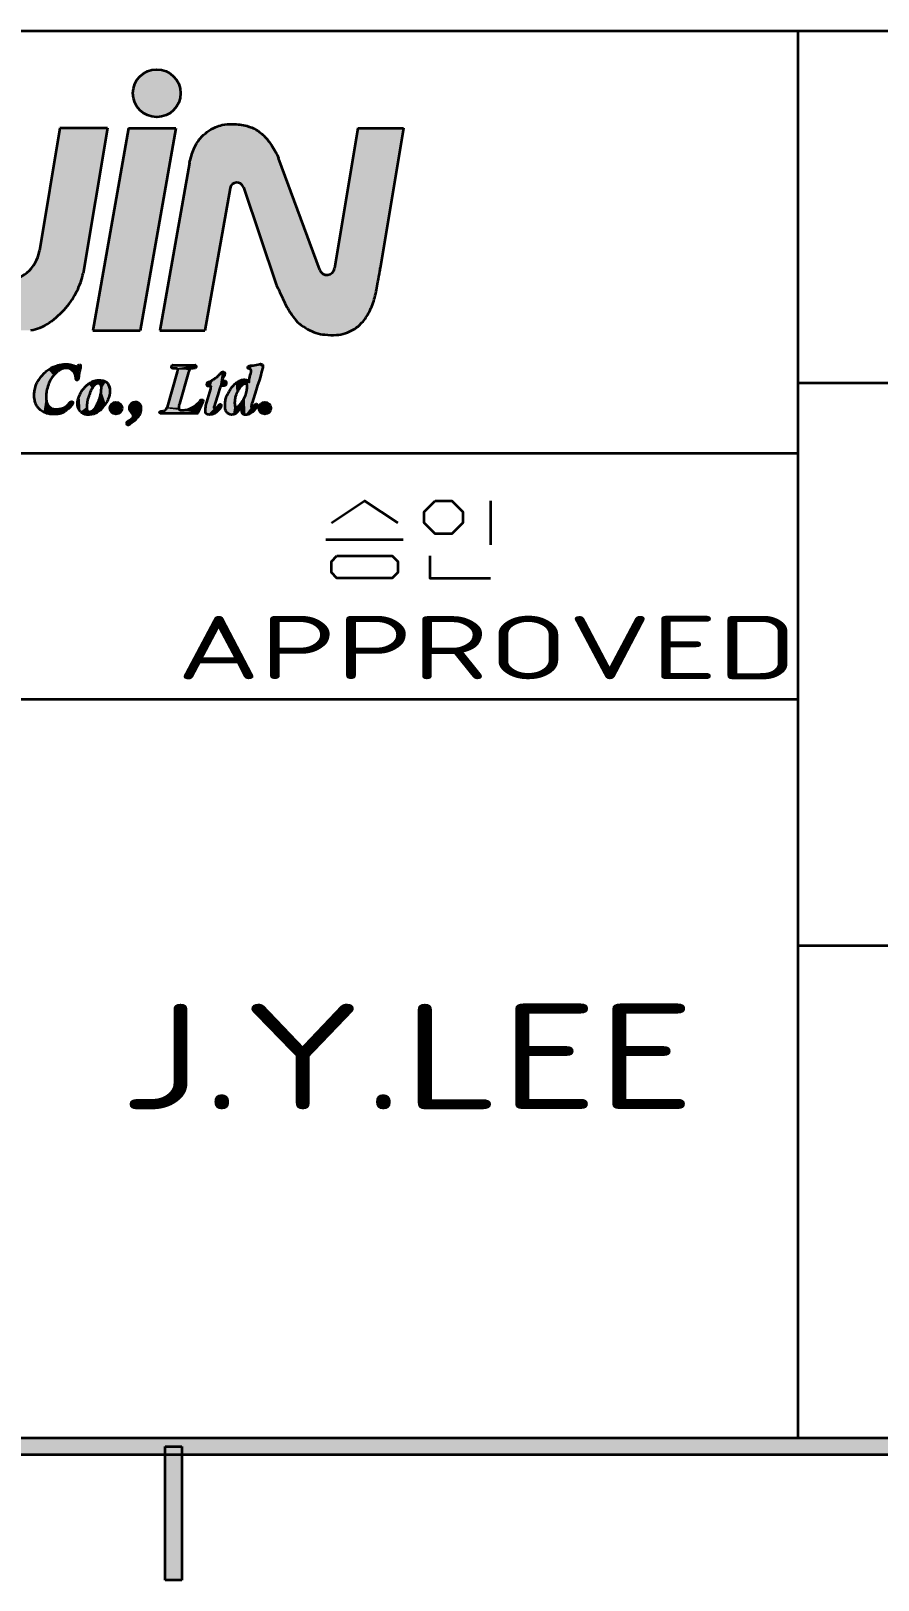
# Model space of a CAD drawing. Extents: x 23 to 417, y 3 to 294.
# Drawn here: x 315.95 to 340.03, y 6.2 to 50.24 of the extents above; entities that cross this region are included whole.
import ezdxf
from ezdxf.enums import TextEntityAlignment as Align

# ---------------------------------------------------------------- set-up
doc = ezdxf.new("R2010")
doc.units = 0
doc.layers.get('0').update_dxf_attribs({"lineweight": 13})
for name, color, linetype, lineweight in [('3', 7, 'Continuous', 13), ('5', 7, 'Continuous', 13), ('6', 7, 'Continuous', 13)]:
    doc.layers.add(name, color=color, linetype=linetype, lineweight=lineweight)
doc.styles.get("Standard").update_dxf_attribs({"font": 'isocp.shx'})

# ---------------------------------------------------------------- blocks, each defined once
blk = doc.blocks.new('BLOCK7')
at = {"layer": '5', "color": 7, "lineweight": 13}
blk.add_text('APPROVED', height=1.8, dxfattribs=at).set_placement((320.097, 31.809), (337.732, 31.809), align=Align.FIT)
blk = doc.blocks.new('BLOCK14')
at = {"layer": '5', "color": 7, "lineweight": 13}
blk.add_text('J.Y.LEE', height=3, dxfattribs=at).set_placement((318.475, 19.582), (334.821, 19.582), align=Align.FIT)
blk = doc.blocks.new('BLOCK48')
at = {"color": 7, "lineweight": 5}
blk.add_solid([(318.721, 47.472), (317.704, 41.723), (320.066, 47.472), (319.049, 41.723)], dxfattribs=at)
blk = doc.blocks.new('BLOCK49')
at = {"color": 7, "lineweight": 5}
for points in [[(316.474, 41.947), (316.77, 47.472), (316.169, 43.902), (316.188, 43.992)], [(316.474, 41.947), (316.724, 42.145), (316.77, 47.472), (317.119, 42.608)], [(316.77, 47.472), (317.119, 42.608), (318.121, 47.472), (317.359, 43.097)], [(318.121, 47.472), (317.359, 43.097), (317.431, 43.343)], [(316.474, 41.947), (316.108, 43.73), (316.018, 43.571), (316.066, 43.648)], [(316.474, 41.947), (316.169, 43.902), (316.108, 43.73), (316.142, 43.815)], [(315.889, 41.723), (315.519, 43.184), (315.342, 43.137), (315.431, 43.157)], [(315.889, 41.723), (315.684, 43.262), (315.519, 43.184), (315.603, 43.22)], [(315.889, 41.723), (315.834, 43.368), (315.684, 43.262), (315.761, 43.312)], [(315.901, 43.43), (315.834, 43.368), (315.893, 41.723), (315.889, 41.723)], [(315.901, 43.43), (315.893, 41.723), (315.9, 41.723), (315.897, 41.723)], [(315.901, 43.43), (315.9, 41.723), (315.904, 41.724)], [(315.962, 43.498), (315.901, 43.43), (315.907, 41.724), (315.904, 41.724)], [(315.962, 43.498), (315.907, 41.724), (315.914, 41.724), (315.911, 41.724)], [(315.962, 43.498), (315.914, 41.724), (315.922, 41.725), (315.918, 41.725)], [(315.962, 43.498), (315.922, 41.725), (315.929, 41.726), (315.925, 41.726)], [(315.962, 43.498), (315.929, 41.726), (315.936, 41.728), (315.932, 41.727)], [(315.962, 43.498), (315.936, 41.728), (315.943, 41.729), (315.939, 41.728)], [(315.962, 43.498), (315.943, 41.729), (315.946, 41.73)], [(316.474, 41.947), (316.018, 43.571), (315.946, 41.73), (315.962, 43.498)], [(315.889, 41.723), (315.16, 43.121), (314.245, 41.723), (314.481, 43.121)], [(315.889, 41.723), (315.342, 43.137), (315.16, 43.121), (315.251, 43.125)]]:
    blk.add_solid(points, dxfattribs=at)
blk = doc.blocks.new('BLOCK50')
at = {"color": 7, "lineweight": 5}
for points in [[(320.15, 48.208), (318.844, 48.468), (319.043, 48.948), (318.896, 48.728)], [(320.15, 48.208), (319.043, 48.948), (319.523, 49.147), (319.263, 49.095)], [(320.15, 48.208), (319.523, 49.147), (320.003, 48.948), (319.783, 49.095)], [(320.15, 48.208), (320.003, 48.948), (320.202, 48.468), (320.15, 48.728)], [(320.15, 48.208), (319.043, 47.988), (318.844, 48.468), (318.896, 48.208)], [(320.15, 48.208), (319.523, 47.789), (319.043, 47.988), (319.263, 47.841)], [(320.15, 48.208), (320.003, 47.988), (319.523, 47.789), (319.783, 47.841)]]:
    blk.add_solid(points, dxfattribs=at)
blk = doc.blocks.new('BLOCK51')
at = {"color": 7, "lineweight": 5}
for points in [[(321.682, 47.588), (321.194, 47.502), (321.618, 45.802), (321.61, 45.771)], [(321.682, 47.588), (321.618, 45.802), (321.649, 45.858), (321.631, 45.831)], [(321.682, 47.588), (321.649, 45.858), (321.696, 45.9), (321.671, 45.881)], [(322.086, 47.536), (321.682, 47.588), (321.724, 45.915), (321.696, 45.9)], [(320.894, 41.723), (320.76, 47.185), (320.45, 46.485), (320.576, 46.88)], [(320.958, 47.369), (320.76, 47.185), (321.61, 45.771), (320.894, 41.723)], [(320.958, 47.369), (321.61, 45.771), (321.194, 47.502)], [(322.086, 47.536), (321.724, 45.915), (321.786, 45.93), (321.755, 45.925)], [(322.086, 47.536), (321.786, 45.93), (321.85, 45.925), (321.818, 45.93)], [(322.086, 47.536), (321.85, 45.925), (321.908, 45.899), (321.88, 45.914)], [(322.086, 47.536), (321.908, 45.899), (321.955, 45.855), (321.933, 45.879)], [(322.086, 47.536), (321.955, 45.855), (321.985, 45.799), (321.972, 45.829)], [(322.93, 43.005), (322.349, 47.426), (321.985, 45.799), (322.086, 47.536)], [(322.93, 43.005), (322.897, 46.804), (322.349, 47.426), (322.59, 47.234)], [(325.236, 47.472), (324.58, 43.485), (324.886, 41.645), (324.634, 41.596)], [(325.236, 47.472), (324.886, 41.645), (325.356, 41.945), (325.12, 41.751)], [(325.236, 47.472), (325.356, 41.945), (326.535, 47.472)], [(325.356, 41.945), (325.567, 42.254), (326.535, 47.472), (325.721, 42.664)], [(326.535, 47.472), (325.721, 42.664), (325.883, 43.509), (325.867, 43.409)], [(322.93, 43.005), (323.227, 42.381), (322.897, 46.804), (322.984, 46.619)], [(320.894, 41.723), (320.45, 46.485), (319.608, 41.723)], [(324.16, 43.444), (322.984, 46.619), (323.399, 42.115), (323.227, 42.381)], [(324.16, 43.444), (323.399, 42.115), (323.813, 41.763), (323.582, 41.911)], [(324.16, 43.444), (323.813, 41.763), (324.049, 41.652)], [(324.306, 41.606), (324.16, 43.444), (324.049, 41.652)], [(324.306, 41.606), (324.196, 43.383), (324.16, 43.444), (324.175, 43.412)], [(324.306, 41.606), (324.249, 43.335), (324.196, 43.383), (324.22, 43.357)], [(324.306, 41.606), (324.315, 43.308), (324.249, 43.335), (324.281, 43.319)], [(324.634, 41.596), (324.315, 43.308), (324.306, 41.606)], [(324.634, 41.596), (324.386, 43.303), (324.315, 43.308), (324.35, 43.303)], [(324.634, 41.596), (324.455, 43.321), (324.386, 43.303), (324.421, 43.309)], [(324.634, 41.596), (324.514, 43.361), (324.455, 43.321), (324.486, 43.339)], [(324.634, 41.596), (324.557, 43.417), (324.514, 43.361), (324.538, 43.387)], [(324.634, 41.596), (324.58, 43.485), (324.557, 43.417), (324.572, 43.45)]]:
    blk.add_solid(points, dxfattribs=at)
blk = doc.blocks.new('BLOCK70')
at = {"color": 7, "lineweight": 5}
for points in [[(321.111, 40.313), (321.372, 40.534), (321.155, 39.545), (321.156, 39.565)], [(321.372, 40.534), (321.291, 39.993), (321.156, 39.565)], [(321.372, 40.534), (321.337, 40.138), (321.291, 39.993), (321.326, 40.112)], [(321.372, 40.534), (321.38, 40.304), (321.337, 40.138), (321.362, 40.152)], [(321.372, 40.534), (321.415, 40.544), (321.38, 40.304), (321.381, 40.31)], [(321.381, 40.31), (321.415, 40.544), (321.384, 40.322)], [(321.384, 40.322), (321.415, 40.544), (321.423, 40.401), (321.434, 40.543)], [(321.423, 40.401), (321.434, 40.543), (321.445, 40.435), (321.448, 40.536)], [(321.445, 40.435), (321.448, 40.536), (321.454, 40.491), (321.455, 40.52)], [(321.454, 40.491), (321.455, 40.52), (321.456, 40.511)], [(320.959, 40.237), (320.945, 40.163), (320.94, 40.204), (320.941, 40.18)], [(320.959, 40.237), (320.981, 40.147), (320.945, 40.163), (320.959, 40.151)], [(320.959, 40.237), (320.981, 40.249), (320.981, 40.147), (321.031, 40.264)], [(320.981, 40.147), (321.031, 40.264), (321.027, 40.144), (321.043, 40.144)], [(321.158, 39.518), (320.989, 39.341), (321.054, 40.11), (321.048, 40.063)], [(321.111, 40.313), (321.05, 40.143), (321.031, 40.264), (321.043, 40.144)], [(321.111, 40.313), (321.059, 40.137), (321.05, 40.143), (321.056, 40.141)], [(321.158, 39.518), (321.054, 40.11), (321.155, 39.545), (321.059, 40.132)], [(321.111, 40.313), (321.155, 39.545), (321.059, 40.137), (321.059, 40.132)], [(321.404, 40.15), (321.362, 40.152), (321.381, 40.299), (321.38, 40.304)], [(321.404, 40.15), (321.381, 40.299), (321.387, 40.295), (321.382, 40.297)], [(321.387, 40.295), (321.401, 40.294), (321.404, 40.15), (321.433, 40.291)], [(321.404, 40.15), (321.433, 40.291), (321.444, 40.151), (321.467, 40.286)], [(321.444, 40.151), (321.467, 40.286), (321.462, 40.157), (321.487, 40.181)], [(321.467, 40.286), (321.483, 40.28), (321.487, 40.181), (321.493, 40.267)], [(321.487, 40.181), (321.493, 40.267), (321.496, 40.202), (321.497, 40.25)], [(320.901, 39.399), (320.912, 39.594), (320.927, 39.363), (321.048, 40.063)], [(320.927, 39.363), (321.048, 40.063), (320.945, 39.352), (320.989, 39.341)], [(320.895, 39.426), (320.9, 39.485), (320.901, 39.399), (320.912, 39.594)], [(321.215, 39.399), (320.989, 39.341), (321.175, 39.503), (321.158, 39.518)], [(321.215, 39.399), (321.175, 39.503), (321.208, 39.511), (321.198, 39.505)], [(321.215, 39.399), (321.208, 39.511), (321.329, 39.509), (321.225, 39.528)], [(321.225, 39.528), (321.277, 39.588), (321.329, 39.509), (321.333, 39.615)], [(321.329, 39.509), (321.333, 39.615), (321.361, 39.577), (321.355, 39.611)], [(321.361, 39.577), (321.355, 39.611), (321.364, 39.598)]]:
    blk.add_solid(points, dxfattribs=at)
blk = doc.blocks.new('BLOCK71')
at = {"color": 7, "lineweight": 5}
for points in [[(322.11, 40.679), (322.11, 40.658), (322.122, 40.698), (322.122, 40.641)], [(322.122, 40.698), (322.122, 40.641), (322.148, 40.715), (322.139, 40.632)], [(322.148, 40.715), (322.139, 40.632), (322.178, 40.622)], [(322.212, 40.725), (322.148, 40.715), (322.195, 40.615), (322.178, 40.622)], [(322.209, 39.546), (322.204, 40.559), (322.149, 40.275), (322.158, 40.36)], [(322.212, 40.725), (322.195, 40.615), (322.208, 40.584), (322.207, 40.596)], [(322.209, 39.546), (322.212, 40.725), (322.204, 40.559), (322.208, 40.584)], [(322.209, 39.546), (322.21, 39.579), (322.212, 40.725), (322.232, 39.666)], [(322.212, 40.725), (322.232, 39.666), (322.405, 40.756), (322.39, 40.165)], [(322.536, 40.672), (322.405, 40.756), (322.39, 40.165)], [(322.536, 40.672), (322.494, 40.77), (322.405, 40.756), (322.466, 40.77)], [(322.536, 40.672), (322.527, 40.755), (322.494, 40.77), (322.517, 40.763)], [(322.536, 40.672), (322.537, 40.679), (322.527, 40.755), (322.541, 40.723)], [(321.578, 39.987), (321.567, 39.352), (321.767, 40.222), (321.687, 39.332)], [(321.687, 39.332), (321.746, 39.676), (321.767, 40.222), (321.791, 39.907)], [(321.767, 40.222), (321.791, 39.907), (321.969, 40.322), (322, 40.206)], [(322.138, 40.271), (321.969, 40.322), (322.029, 40.218), (322.019, 40.216)], [(321.969, 40.322), (322, 40.206), (322.019, 40.216)], [(322.025, 39.844), (322.046, 39.324), (322.083, 40.132), (322.209, 39.546)], [(322.138, 40.271), (322.029, 40.218), (322.074, 40.195), (322.051, 40.215)], [(322.138, 40.271), (322.074, 40.195), (322.083, 40.132), (322.081, 40.176)], [(322.138, 40.271), (322.083, 40.132), (322.145, 40.26), (322.209, 39.546)], [(322.209, 39.546), (322.146, 40.259), (322.145, 40.26)], [(322.209, 39.546), (322.148, 40.259), (322.146, 40.259), (322.147, 40.259)], [(322.209, 39.546), (322.149, 40.275), (322.148, 40.259), (322.148, 40.261)], [(321.509, 39.402), (321.47, 39.636), (321.468, 39.493)], [(321.578, 39.987), (321.47, 39.636), (321.567, 39.352), (321.509, 39.402)], [(321.803, 39.395), (321.756, 39.579), (321.687, 39.332), (321.746, 39.676)], [(322.025, 39.844), (321.865, 39.595), (321.918, 39.561), (321.887, 39.499)], [(322.025, 39.844), (321.918, 39.561), (321.93, 39.577), (321.926, 39.573)], [(322.025, 39.844), (321.93, 39.577), (321.934, 39.579), (321.933, 39.579)], [(322.025, 39.844), (321.934, 39.579), (321.937, 39.578), (321.936, 39.579)], [(322.025, 39.844), (321.937, 39.578), (321.941, 39.564), (321.938, 39.576)], [(322.025, 39.844), (321.941, 39.564), (321.962, 39.365), (321.944, 39.424)], [(321.962, 39.365), (322.004, 39.329), (322.025, 39.844), (322.046, 39.324)], [(321.767, 39.549), (321.762, 39.558), (321.803, 39.395), (321.756, 39.579)], [(321.767, 39.549), (321.803, 39.395), (321.773, 39.542)], [(321.803, 39.395), (321.787, 39.539), (321.773, 39.542)], [(321.887, 39.499), (321.808, 39.545), (321.803, 39.395), (321.787, 39.539)], [(321.865, 39.595), (321.831, 39.559), (321.887, 39.499), (321.808, 39.545)], [(322.247, 39.406), (322.216, 39.53), (322.046, 39.324), (322.209, 39.546)], [(322.247, 39.406), (322.226, 39.521), (322.216, 39.53), (322.222, 39.523)], [(322.247, 39.406), (322.239, 39.524), (322.226, 39.521), (322.233, 39.521)], [(322.247, 39.406), (322.247, 39.532), (322.239, 39.524)], [(322.314, 39.476), (322.262, 39.555), (322.247, 39.406), (322.247, 39.532)], [(322.325, 39.624), (322.305, 39.603), (322.314, 39.476), (322.262, 39.555)], [(322.368, 39.548), (322.325, 39.624), (322.314, 39.476)], [(322.368, 39.548), (322.359, 39.633), (322.325, 39.624), (322.338, 39.632)], [(322.368, 39.548), (322.38, 39.599), (322.359, 39.633), (322.375, 39.621)]]:
    blk.add_solid(points, dxfattribs=at)
blk = doc.blocks.new('BLOCK72')
at = {"color": 7, "lineweight": 5}
for points in [[(318.522, 39.451), (318.191, 39.517), (318.242, 39.638), (318.204, 39.583)], [(318.522, 39.451), (318.242, 39.638), (318.363, 39.689), (318.297, 39.676)], [(318.522, 39.451), (318.363, 39.689), (318.485, 39.638), (318.429, 39.676)], [(318.522, 39.451), (318.485, 39.638), (318.535, 39.517), (318.522, 39.583)], [(318.522, 39.451), (318.242, 39.395), (318.191, 39.517), (318.204, 39.451)], [(318.522, 39.451), (318.363, 39.345), (318.242, 39.395), (318.297, 39.358)], [(318.522, 39.451), (318.485, 39.395), (318.363, 39.345), (318.429, 39.358)]]:
    blk.add_solid(points, dxfattribs=at)
blk = doc.blocks.new('BLOCK73')
at = {"color": 7, "lineweight": 5}
for points in [[(322.757, 39.451), (322.426, 39.517), (322.477, 39.638), (322.439, 39.583)], [(322.757, 39.451), (322.477, 39.638), (322.598, 39.689), (322.533, 39.676)], [(322.757, 39.451), (322.598, 39.689), (322.72, 39.638), (322.664, 39.676)], [(322.757, 39.451), (322.72, 39.638), (322.77, 39.517), (322.757, 39.583)], [(322.757, 39.451), (322.477, 39.395), (322.426, 39.517), (322.439, 39.451)], [(322.757, 39.451), (322.598, 39.345), (322.477, 39.395), (322.533, 39.358)], [(322.757, 39.451), (322.72, 39.395), (322.598, 39.345), (322.664, 39.358)]]:
    blk.add_solid(points, dxfattribs=at)
blk = doc.blocks.new('BLOCK74')
at = {"color": 7, "lineweight": 5}
for points in [[(318.834, 39.345), (318.808, 39.655), (318.794, 39.39), (318.777, 39.625)], [(318.846, 39.293), (318.846, 39.676), (318.834, 39.345), (318.808, 39.655)], [(318.979, 39.246), (318.887, 39.687), (318.846, 39.293), (318.846, 39.676)], [(318.972, 39.677), (318.93, 39.688), (318.979, 39.246), (318.887, 39.687)], [(318.972, 39.677), (318.979, 39.246), (319.01, 39.657)], [(319.073, 39.412), (319.01, 39.657), (318.979, 39.246)], [(319.073, 39.412), (319.065, 39.592), (319.01, 39.657), (319.042, 39.628)], [(318.747, 39.462), (318.741, 39.547), (318.739, 39.504)], [(318.766, 39.423), (318.754, 39.589), (318.747, 39.462), (318.741, 39.547)], [(318.794, 39.39), (318.777, 39.625), (318.766, 39.423), (318.754, 39.589)], [(318.764, 39.177), (318.805, 39.096), (318.806, 39.206), (318.979, 39.246)], [(318.806, 39.206), (318.979, 39.246), (318.824, 39.224), (318.846, 39.293)], [(319.073, 39.412), (319.082, 39.508), (319.065, 39.592), (319.079, 39.551)], [(318.667, 39.054), (318.663, 39.104), (318.657, 39.078)], [(318.663, 39.104), (318.667, 39.054), (318.671, 39.114), (318.689, 39.041)], [(318.671, 39.114), (318.689, 39.041), (318.692, 39.13), (318.716, 39.042)], [(318.692, 39.13), (318.716, 39.042), (318.764, 39.177)], [(318.716, 39.042), (318.753, 39.059), (318.764, 39.177), (318.805, 39.096)]]:
    blk.add_solid(points, dxfattribs=at)
blk = doc.blocks.new('BLOCK75')
at = {"color": 7, "lineweight": 5}
for points in [[(319.822, 39.543), (320.149, 39.523), (320.104, 40.552)], [(319.94, 40.712), (319.934, 40.687), (319.946, 40.664), (319.936, 40.675)], [(319.962, 40.732), (319.94, 40.712), (319.956, 40.659), (319.946, 40.664)], [(319.962, 40.732), (319.956, 40.659), (319.967, 40.734), (319.979, 40.653)], [(320.625, 40.734), (319.967, 40.734), (320.057, 40.651), (319.979, 40.653)], [(320.625, 40.734), (320.057, 40.651), (320.09, 40.649), (320.079, 40.652)], [(320.625, 40.734), (320.09, 40.649), (320.107, 40.632), (320.1, 40.644)], [(320.109, 40.614), (320.104, 40.552), (320.165, 39.64), (320.149, 39.523)], [(320.625, 40.734), (320.107, 40.632), (320.471, 40.629), (320.109, 40.614)], [(320.109, 40.614), (320.454, 40.601), (320.471, 40.629)], [(320.109, 40.614), (320.165, 39.64), (320.454, 40.601), (320.428, 40.536)], [(320.625, 40.734), (320.471, 40.629), (320.524, 40.646), (320.495, 40.644)], [(320.625, 40.734), (320.524, 40.646), (320.62, 40.656), (320.576, 40.649)], [(320.637, 40.667), (320.634, 40.73), (320.62, 40.656), (320.625, 40.734)], [(320.637, 40.667), (320.647, 40.692), (320.634, 40.73), (320.639, 40.723)], [(320.682, 39.377), (320.676, 39.635), (320.195, 39.461), (320.328, 39.465)], [(320.737, 39.696), (320.676, 39.635), (320.684, 39.377), (320.682, 39.377)], [(320.737, 39.696), (320.684, 39.377), (320.687, 39.378), (320.685, 39.377)], [(320.737, 39.696), (320.687, 39.378), (320.691, 39.379), (320.689, 39.378)], [(320.737, 39.696), (320.691, 39.379), (320.694, 39.38), (320.692, 39.379)], [(320.737, 39.696), (320.694, 39.38), (320.697, 39.382), (320.695, 39.381)], [(320.737, 39.696), (320.697, 39.382), (320.699, 39.385), (320.698, 39.383)], [(320.737, 39.696), (320.699, 39.385), (320.702, 39.387), (320.701, 39.386)], [(320.737, 39.696), (320.702, 39.387), (320.703, 39.39), (320.703, 39.389)], [(320.737, 39.696), (320.703, 39.39), (320.704, 39.392)], [(320.84, 39.708), (320.754, 39.726), (320.704, 39.392), (320.737, 39.696)], [(320.84, 39.708), (320.792, 39.753), (320.754, 39.726), (320.764, 39.739)], [(320.84, 39.708), (320.838, 39.746), (320.792, 39.753), (320.823, 39.751)], [(320.84, 39.708), (320.844, 39.719), (320.838, 39.746), (320.846, 39.735)], [(319.617, 39.42), (319.606, 39.408), (319.617, 39.377), (319.607, 39.383)], [(320.682, 39.377), (319.692, 39.432), (319.617, 39.42), (319.634, 39.427)], [(320.682, 39.377), (319.617, 39.42), (319.617, 39.377)], [(320.682, 39.377), (320.195, 39.461), (319.692, 39.432), (319.803, 39.507)], [(319.822, 39.543), (319.803, 39.507), (320.173, 39.468), (320.195, 39.461)], [(319.822, 39.543), (320.173, 39.468), (320.149, 39.523), (320.155, 39.487)]]:
    blk.add_solid(points, dxfattribs=at)
blk = doc.blocks.new('BLOCK76')
at = {"color": 7, "lineweight": 5}
for points in [[(316.44, 40.609), (316.158, 40.306), (316.375, 39.877), (316.302, 39.403)], [(316.44, 40.609), (316.375, 39.877), (316.589, 40.443), (316.442, 40.188)], [(316.44, 40.609), (316.589, 40.443), (316.792, 40.751)], [(316.589, 40.443), (316.768, 40.602), (316.792, 40.751), (316.951, 40.653)], [(316.792, 40.751), (316.951, 40.653), (316.987, 40.763), (317.122, 40.589)], [(316.987, 40.763), (317.122, 40.589), (317.176, 40.714), (317.215, 40.422)], [(317.176, 40.714), (317.215, 40.422), (317.223, 40.7), (317.225, 40.341)], [(317.245, 40.703), (317.223, 40.7), (317.229, 40.324), (317.225, 40.341)], [(317.245, 40.703), (317.229, 40.324), (317.257, 40.31), (317.244, 40.312)], [(317.245, 40.703), (317.257, 40.31), (317.281, 40.727)], [(317.257, 40.31), (317.27, 40.314), (317.281, 40.727), (317.281, 40.323)], [(317.281, 40.727), (317.281, 40.323), (317.308, 40.746), (317.289, 40.335)], [(317.289, 40.335), (317.297, 40.365), (317.308, 40.746), (317.345, 40.627)], [(317.308, 40.746), (317.345, 40.627), (317.336, 40.752), (317.345, 40.75)], [(317.351, 40.745), (317.345, 40.75), (317.357, 40.699), (317.345, 40.627)], [(317.351, 40.745), (317.357, 40.699), (317.354, 40.736)], [(316.088, 39.634), (316.302, 39.403), (316.056, 40.039), (316.158, 40.306)], [(316.088, 39.634), (316.056, 40.039), (316.039, 39.834)], [(316.384, 39.717), (316.375, 39.877), (316.554, 39.342), (316.302, 39.403)], [(316.384, 39.717), (316.554, 39.342), (316.452, 39.574)], [(317.126, 39.642), (317.013, 39.633), (317.009, 39.495)], [(317.126, 39.642), (317.089, 39.701), (317.013, 39.633), (317.061, 39.687)], [(317.126, 39.642), (317.125, 39.697), (317.089, 39.701), (317.105, 39.703)], [(317.135, 39.686), (317.125, 39.697), (317.135, 39.665), (317.126, 39.642)], [(317.135, 39.686), (317.135, 39.665), (317.136, 39.676)], [(316.452, 39.574), (316.554, 39.342), (316.639, 39.488), (316.799, 39.367)], [(316.639, 39.488), (316.799, 39.367), (316.818, 39.505), (317.009, 39.495)], [(316.818, 39.505), (317.009, 39.495), (317.013, 39.633)]]:
    blk.add_solid(points, dxfattribs=at)
blk = doc.blocks.new('BLOCK77')
at = {"color": 7, "lineweight": 5}
for points in [[(317.329, 39.878), (317.358, 39.414), (317.583, 40.205)], [(317.358, 39.414), (317.541, 39.558), (317.583, 40.205), (317.687, 40.071)], [(317.583, 40.205), (317.687, 40.071), (317.827, 40.307), (317.839, 40.229)], [(317.927, 40.309), (317.827, 40.307), (317.881, 40.224), (317.839, 40.229)], [(317.927, 40.309), (317.881, 40.224), (317.924, 40.174), (317.913, 40.2)], [(317.927, 40.309), (317.924, 40.174), (318.076, 40.265), (317.936, 40.035)], [(318.187, 39.964), (318.076, 40.265), (318.068, 39.641), (317.936, 40.035)], [(318.177, 40.115), (318.142, 40.199), (318.187, 39.964), (318.076, 40.265)], [(317.329, 39.878), (317.269, 39.672), (317.358, 39.414), (317.276, 39.564)], [(317.826, 39.39), (318.068, 39.641), (317.683, 39.432), (317.867, 39.734)], [(318.068, 39.641), (317.936, 40.035), (317.867, 39.734)], [(317.56, 39.328), (317.542, 39.491), (317.358, 39.414), (317.541, 39.558)], [(317.574, 39.417), (317.552, 39.446), (317.56, 39.328), (317.542, 39.491)], [(317.574, 39.417), (317.56, 39.328), (317.606, 39.404)], [(317.826, 39.39), (317.606, 39.404), (317.56, 39.328)], [(317.826, 39.39), (317.683, 39.432), (317.606, 39.404), (317.64, 39.408)]]:
    blk.add_solid(points, dxfattribs=at)
blk = doc.blocks.new('BLOCK80')
at = {"layer": '3', "color": 7, "lineweight": 5}
blk.add_solid([(29.763, 9.762), (30.237, 10.238), (410.237, 9.762), (409.763, 10.238)], dxfattribs=at)
blk = doc.blocks.new('BLOCK89')
at = {"layer": '3', "color": 7, "lineweight": 5}
blk.add_solid([(319.763, 6.2), (320.237, 6.2), (319.763, 10), (320.237, 10)], dxfattribs=at)

msp = doc.modelspace()

# ---------------------------------------------------------------- linework, layer by layer
at = {"color": 7, "lineweight": 35}
for p, q in [((230.762, 50.238), (409.762, 50.238)), ((337.762, 10.238), (337.762, 50.238)), ((337.762, 40.238), (409.762, 40.238)), ((250.762, 38.238), (337.762, 38.238)), ((250.762, 31.238), (337.762, 31.238)), ((337.762, 24.238), (409.762, 24.238))]:
    msp.add_line(p, q, dxfattribs=at)
at = {"color": 7, "lineweight": 35, "ltscale": 0.031429}
msp.add_line((329.014, 36.884), (329.014, 35.627), dxfattribs=at)
at = {"color": 7, "lineweight": 35, "ltscale": 0.055}
msp.add_line((324.331, 35.784), (326.531, 35.784), dxfattribs=at)
at = {"color": 7, "lineweight": 35}
for points in [[(324.488, 36.256), (325.431, 36.884), (326.374, 36.256)], [(327.285, 35.313), (327.285, 34.684), (329.014, 34.684)]]:
    msp.add_lwpolyline(points, dxfattribs=at)
for points in [[(327.442, 36.884), (327.914, 36.884), (328.228, 36.57), (328.228, 36.256), (327.914, 35.941), (327.442, 35.941), (327.128, 36.256), (327.128, 36.57)], [(324.645, 35.313), (326.216, 35.313), (326.374, 35.156), (326.374, 34.841), (326.216, 34.684), (324.645, 34.684), (324.488, 34.841), (324.488, 35.156)]]:
    msp.add_lwpolyline(points, close=True, dxfattribs=at)
at = {"layer": '3', "color": 7, "lineweight": 35}
for p, q in [((30.238, 10.238), (409.762, 10.238)), ((410.238, 9.763), (29.763, 9.763))]:
    msp.add_line(p, q, dxfattribs=at)
at = {"layer": '3', "color": 7, "lineweight": 35, "ltscale": 0.095}
for p, q in [((319.762, 6.2), (319.762, 10)), ((320.238, 10), (320.238, 6.2))]:
    msp.add_line(p, q, dxfattribs=at)
at = {"layer": '3', "color": 7, "lineweight": 35, "ltscale": 0.011875}
for p, q in [((319.762, 10), (320.238, 10)), ((320.238, 6.2), (319.762, 6.2))]:
    msp.add_line(p, q, dxfattribs=at)
at = {"layer": '6', "color": 7, "lineweight": 35, "ltscale": 0.088219}
msp.add_line((316.77, 47.472), (316.188, 43.992), dxfattribs=at)
at = {"layer": '6', "color": 7, "lineweight": 35, "ltscale": 0.033771}
msp.add_line((318.121, 47.472), (316.77, 47.472), dxfattribs=at)
at = {"layer": '6', "color": 7, "lineweight": 35, "ltscale": 0.104651}
msp.add_line((318.121, 47.472), (317.431, 43.343), dxfattribs=at)
at = {"layer": '6', "color": 7, "lineweight": 35, "ltscale": 0.145955}
for p, q in [((318.721, 47.472), (317.704, 41.723)), ((320.066, 47.472), (319.049, 41.723))]:
    msp.add_line(p, q, dxfattribs=at)
at = {"layer": '6', "color": 7, "lineweight": 35, "ltscale": 0.033621}
for p, q in [((318.721, 47.472), (320.066, 47.472)), ((317.704, 41.723), (319.049, 41.723))]:
    msp.add_line(p, q, dxfattribs=at)
at = {"layer": '6', "color": 7, "lineweight": 35, "ltscale": 0.101021}
for p, q in [((325.236, 47.472), (324.58, 43.485)), ((326.535, 47.472), (325.879, 43.485))]:
    msp.add_line(p, q, dxfattribs=at)
at = {"layer": '6', "color": 7, "lineweight": 35, "ltscale": 0.032473}
msp.add_line((325.236, 47.472), (326.535, 47.472), dxfattribs=at)
at = {"layer": '6', "color": 7, "lineweight": 35, "ltscale": 0.120883}
msp.add_line((320.45, 46.485), (319.608, 41.723), dxfattribs=at)
at = {"layer": '6', "color": 7, "lineweight": 35, "ltscale": 0.084645}
msp.add_line((324.16, 43.444), (322.984, 46.619), dxfattribs=at)
at = {"layer": '6', "color": 7, "lineweight": 35, "ltscale": 0.073752}
msp.add_line((321.985, 45.799), (322.93, 43.005), dxfattribs=at)
at = {"layer": '6', "color": 7, "lineweight": 35, "ltscale": 0.102761}
msp.add_line((321.61, 45.771), (320.894, 41.723), dxfattribs=at)
at = {"layer": '6', "color": 7, "lineweight": 35, "ltscale": 0.032148}
msp.add_line((319.608, 41.723), (320.894, 41.723), dxfattribs=at)
at = {"layer": '6', "color": 7, "lineweight": 35, "ltscale": 0.026195}
msp.add_line((320.104, 40.552), (319.822, 39.543), dxfattribs=at)
at = {"layer": '6', "color": 7, "lineweight": 35, "ltscale": 0.016447}
msp.add_line((319.967, 40.734), (320.625, 40.734), dxfattribs=at)
at = {"layer": '6', "color": 7, "lineweight": 35, "ltscale": 0.023342}
msp.add_line((320.428, 40.536), (320.165, 39.64), dxfattribs=at)
at = {"layer": '6', "color": 7, "lineweight": 35, "ltscale": 0.008612}
msp.add_line((320.704, 39.392), (320.84, 39.708), dxfattribs=at)
at = {"layer": '6', "color": 7, "lineweight": 35, "ltscale": 0.012203}
msp.add_line((321.048, 40.063), (320.912, 39.594), dxfattribs=at)
at = {"layer": '6', "color": 7, "lineweight": 35, "ltscale": 0.011218}
msp.add_line((321.291, 39.993), (321.156, 39.565), dxfattribs=at)
at = {"layer": '6', "color": 7, "lineweight": 35, "ltscale": 0.026621}
msp.add_line((319.617, 39.377), (320.682, 39.377), dxfattribs=at)
at = {"layer": '6', "color": 7, "lineweight": 35}
for centre, radius in [((319.523, 48.468), 0.679), ((318.363, 39.517), 0.172), ((322.598, 39.517), 0.172)]:
    msp.add_circle(centre, radius, dxfattribs=at)
for centre, radius, start, end in [((321.801, 45.737), 0.194, 18.6899, 169.973), ((315.16, 44.163), 1.043, 270, 350.5138), ((324.365, 43.52), 0.218, 200.3348, 350.6621), ((319.968, 40.723), 0.0108, 95.6957, 126.0242), ((319.968, 40.723), 0.0108, 95.6957, 126.0242), ((320.624, 40.72), 0.0142, 48.5459, 88.2847), ((320.624, 40.72), 0.0142, 48.5459, 88.2847), ((318.911, 39.517), 0.172, 357.1257, 587.226), ((319.617, 39.389), 0.0121, 209.3424, 270), ((319.617, 39.389), 0.0121, 209.3424, 270), ((320.682, 39.401), 0.0242, 270, 336.7085)]:
    msp.add_arc(centre, radius, start, end, dxfattribs=at)
for points, knots in [([(320.45, 46.485), (320.486, 46.619), (320.552, 46.867), (320.729, 47.173), (320.952, 47.377), (321.17, 47.499), (321.414, 47.584), (321.719, 47.595), (322.05, 47.563), (322.364, 47.436), (322.599, 47.243), (322.769, 47.02), (322.898, 46.812), (322.956, 46.682), (322.984, 46.619)], [0, 0, 0, 0, 1.711968, 3.177542, 4.294439, 5.411336, 6.245317, 7.468684, 9.147267, 10.325943, 11.597275, 12.860842, 13.778221, 14.62182, 14.62182, 14.62182, 14.62182]), ([(315.946, 41.73), (316.03, 41.75), (316.319, 41.823), (316.737, 42.123), (317.127, 42.576), (317.339, 43.003), (317.409, 43.261), (317.431, 43.343)], [0.118263, 0.118263, 0.118263, 0.118263, 1.185234, 3.786051, 6.29801, 8.543868, 9.602584, 9.602584, 9.602584, 9.602584]), ([(322.93, 43.005), (322.976, 42.906), (323.074, 42.697), (323.212, 42.39), (323.383, 42.127), (323.569, 41.901), (323.804, 41.766), (324.043, 41.636), (324.328, 41.601), (324.694, 41.575), (325.075, 41.694), (325.384, 41.951), (325.591, 42.266), (325.735, 42.664), (325.801, 43.059), (325.856, 43.34), (325.878, 43.476), (325.883, 43.509)], [0, 0, 0, 0, 1.353566, 2.848979, 4.1561, 5.233328, 6.417142, 7.483305, 8.568036, 9.923315, 12.02613, 13.28699, 14.827974, 16.635727, 18.483324, 19.766068, 20.184649, 20.184649, 20.184649, 20.184649]), ([(317.336, 40.752), (317.321, 40.75), (317.293, 40.746), (317.268, 40.708), (317.221, 40.695), (317.174, 40.715), (317.116, 40.737), (317.026, 40.764), (316.912, 40.767), (316.777, 40.751), (316.656, 40.718), (316.537, 40.672), (316.431, 40.607), (316.327, 40.519), (316.234, 40.416), (316.159, 40.311), (316.086, 40.192), (316.057, 40.051), (316.033, 39.897), (316.043, 39.757), (316.084, 39.637), (316.129, 39.543), (316.206, 39.467), (316.297, 39.399), (316.421, 39.352), (316.56, 39.34), (316.696, 39.34), (316.815, 39.369), (316.916, 39.419), (317.002, 39.487), (317.083, 39.562), (317.12, 39.624), (317.145, 39.69), (317.098, 39.709), (317.051, 39.685), (317.015, 39.632), (316.964, 39.579), (316.902, 39.527), (316.815, 39.503), (316.727, 39.487), (316.631, 39.486), (316.529, 39.497), (316.453, 39.568), (316.394, 39.648), (316.378, 39.757), (316.37, 39.873), (316.393, 40.021), (316.435, 40.178), (316.497, 40.335), (316.591, 40.447), (316.672, 40.538), (316.762, 40.601), (316.85, 40.647), (316.945, 40.656), (317.044, 40.647), (317.126, 40.591), (317.191, 40.517), (317.219, 40.425), (317.22, 40.361), (317.23, 40.315), (317.258, 40.306), (317.289, 40.325), (317.302, 40.382), (317.309, 40.451), (317.318, 40.541), (317.346, 40.618), (317.357, 40.688), (317.357, 40.728), (317.35, 40.75), (317.34, 40.751), (317.336, 40.752)], [0, 0, 0, 0, 0.173163, 0.339615, 0.525322, 0.723825, 0.943802, 1.300068, 1.878429, 2.340259, 2.985314, 3.423127, 3.917469, 4.508834, 5.104755, 5.632695, 6.10384, 6.819366, 7.383873, 8.041594, 8.52096, 8.953991, 9.305081, 9.845622, 10.35239, 10.921478, 11.571719, 12.024921, 12.418018, 12.959782, 13.382847, 13.742295, 13.941881, 14.064872, 14.258012, 14.555907, 14.841918, 15.178322, 15.53768, 15.938943, 16.282736, 16.728879, 17.158839, 17.518671, 17.945436, 18.481334, 18.958637, 19.794533, 20.496962, 21.017657, 21.584109, 22.008296, 22.361927, 22.803035, 23.170442, 23.568594, 23.990112, 24.374066, 24.710973, 24.812058, 24.911402, 25.023815, 25.209454, 25.600268, 25.906696, 26.312949, 26.612516, 26.764981, 26.820037, 26.872799, 26.872799, 26.872799, 26.872799]), ([(319.962, 40.732), (319.953, 40.727), (319.935, 40.713), (319.928, 40.666), (319.977, 40.65), (320.018, 40.653), (320.055, 40.65), (320.085, 40.654), (320.109, 40.639), (320.109, 40.611), (320.11, 40.587), (320.107, 40.567), (320.105, 40.557), (320.104, 40.552)], [0.014875, 0.014875, 0.014875, 0.014875, 0.134855, 0.288343, 0.487992, 0.648422, 0.808792, 0.946199, 1.015233, 1.125122, 1.257211, 1.321195, 1.38204, 1.38204, 1.38204, 1.38204]), ([(320.634, 40.73), (320.636, 40.727), (320.644, 40.717), (320.651, 40.693), (320.634, 40.653), (320.578, 40.649), (320.529, 40.645), (320.476, 40.646), (320.454, 40.602), (320.437, 40.568), (320.431, 40.546), (320.428, 40.536)], [0.023261, 0.023261, 0.023261, 0.023261, 0.060372, 0.191441, 0.301074, 0.56211, 0.778646, 0.954004, 1.147967, 1.318974, 1.437492, 1.437492, 1.437492, 1.437492]), ([(321.372, 40.534), (321.348, 40.513), (321.305, 40.476), (321.257, 40.413), (321.19, 40.363), (321.113, 40.319), (321.041, 40.258), (320.969, 40.253), (320.938, 40.214), (320.94, 40.184), (320.947, 40.15), (320.988, 40.147), (321.018, 40.142), (321.067, 40.147), (321.05, 40.101), (321.048, 40.078), (321.048, 40.063)], [0, 0, 0, 0, 0.392093, 0.702132, 0.975915, 1.417444, 1.803081, 2.122725, 2.233396, 2.376927, 2.481084, 2.616567, 2.804057, 2.933731, 3.053829, 3.251311, 3.251311, 3.251311, 3.251311]), ([(321.372, 40.534), (321.379, 40.538), (321.392, 40.547), (321.416, 40.542), (321.443, 40.546), (321.459, 40.518), (321.452, 40.488), (321.455, 40.445), (321.425, 40.408), (321.403, 40.363), (321.387, 40.335), (321.375, 40.294), (321.407, 40.294), (321.433, 40.29), (321.464, 40.29), (321.493, 40.277), (321.5, 40.234), (321.499, 40.188), (321.457, 40.148), (321.406, 40.148), (321.344, 40.16), (321.313, 40.083), (321.301, 40.032), (321.291, 39.993)], [0, 0, 0, 0, 0.089997, 0.186341, 0.297391, 0.397575, 0.518017, 0.674966, 0.918218, 1.077959, 1.281122, 1.384826, 1.462039, 1.593881, 1.738836, 1.840466, 1.948268, 2.233454, 2.376678, 2.620354, 2.859074, 3.022938, 3.534352, 3.534352, 3.534352, 3.534352]), ([(322.138, 40.271), (322.116, 40.29), (322.068, 40.331), (321.965, 40.325), (321.862, 40.293), (321.756, 40.218), (321.656, 40.116), (321.576, 39.987), (321.507, 39.862), (321.471, 39.741), (321.472, 39.619), (321.454, 39.506), (321.499, 39.403), (321.557, 39.355), (321.619, 39.327), (321.679, 39.33), (321.75, 39.34), (321.815, 39.407), (321.887, 39.483), (321.903, 39.541), (321.936, 39.588), (321.953, 39.51), (321.933, 39.452), (321.955, 39.371), (321.99, 39.328), (322.053, 39.322), (322.123, 39.331), (322.193, 39.359), (322.255, 39.41), (322.312, 39.474), (322.367, 39.535), (322.384, 39.59), (322.373, 39.634), (322.33, 39.636), (322.301, 39.594), (322.266, 39.568), (322.236, 39.51), (322.205, 39.539), (322.211, 39.594), (322.317, 39.967), (322.457, 40.334), (322.54, 40.691), (322.545, 40.72), (322.516, 40.788), (322.367, 40.743), (322.253, 40.726), (322.133, 40.721), (322.101, 40.669), (322.126, 40.628), (322.167, 40.628), (322.213, 40.608), (322.195, 40.498), (322.163, 40.388), (322.148, 40.311), (322.149, 40.251), (322.142, 40.264), (322.138, 40.271)], [0, 0, 0, 0, 0.349354, 0.757994, 1.187189, 1.69639, 2.3291, 2.944213, 3.572123, 4.09742, 4.480131, 5.071765, 5.483342, 5.798057, 5.992493, 6.308614, 6.51794, 6.867376, 7.419728, 7.702287, 7.807834, 7.873924, 8.451036, 8.706695, 8.85449, 9.107086, 9.438896, 9.729691, 10.024067, 10.426944, 10.795883, 11.010405, 11.144922, 11.266836, 11.449599, 11.71335, 11.917257, 11.973872, 12.174894, 12.544152, 16.879079, 16.910224, 17.092019, 17.232233, 17.733779, 18.539155, 18.927811, 19.062613, 19.192909, 19.436066, 19.541999, 19.752819, 20.594392, 20.946891, 21.015939, 21.079279, 21.079279, 21.079279, 21.079279]), ([(317.827, 40.307), (317.811, 40.304), (317.772, 40.296), (317.71, 40.281), (317.645, 40.248), (317.584, 40.206), (317.522, 40.16), (317.467, 40.096), (317.403, 40.028), (317.36, 39.948), (317.322, 39.864), (317.286, 39.777), (317.263, 39.67), (317.271, 39.571), (317.3, 39.48), (317.35, 39.419), (317.404, 39.371), (317.472, 39.336), (317.557, 39.324), (317.65, 39.333), (317.743, 39.346), (317.841, 39.395), (317.937, 39.464), (318.005, 39.561), (318.065, 39.635), (318.113, 39.705), (318.143, 39.778), (318.177, 39.864), (318.187, 39.951), (318.192, 40.04), (318.179, 40.12), (318.147, 40.203), (318.083, 40.267), (318.004, 40.3), (317.937, 40.308), (317.878, 40.311), (317.845, 40.309), (317.827, 40.307)], [0, 0, 0, 0, 0.20319, 0.490341, 0.780682, 1.102232, 1.41109, 1.726819, 2.149075, 2.558521, 2.833926, 3.302543, 3.718846, 4.167106, 4.518472, 4.880239, 5.126203, 5.415597, 5.810383, 6.162009, 6.582516, 6.95223, 7.508817, 8.018858, 8.402368, 8.702916, 9.063512, 9.374323, 9.839478, 10.142241, 10.465897, 10.839051, 11.224874, 11.556549, 11.871902, 12.056651, 12.283866, 12.283866, 12.283866, 12.283866]), ([(317.839, 40.229), (317.822, 40.222), (317.788, 40.208), (317.748, 40.169), (317.718, 40.121), (317.686, 40.07), (317.651, 40.008), (317.63, 39.939), (317.602, 39.865), (317.575, 39.79), (317.554, 39.704), (317.544, 39.626), (317.541, 39.555), (317.54, 39.498), (317.548, 39.443), (317.585, 39.4), (317.642, 39.404), (317.684, 39.432), (317.727, 39.464), (317.762, 39.518), (317.807, 39.584), (317.838, 39.662), (317.868, 39.737), (317.899, 39.806), (317.917, 39.886), (317.93, 39.963), (317.936, 40.04), (317.941, 40.109), (317.928, 40.168), (317.911, 40.21), (317.877, 40.228), (317.853, 40.229), (317.839, 40.229)], [0, 0, 0, 0, 0.229542, 0.452863, 0.673339, 0.926623, 1.195183, 1.555916, 1.813238, 2.176711, 2.539079, 2.905898, 3.145426, 3.41942, 3.609109, 3.827938, 4.040333, 4.2413, 4.452611, 4.695273, 5.034131, 5.443274, 5.719388, 6.043846, 6.373697, 6.730769, 7.003319, 7.332294, 7.581947, 7.750125, 7.86142, 8.037891, 8.037891, 8.037891, 8.037891]), ([(322, 40.206), (321.988, 40.199), (321.951, 40.175), (321.896, 40.118), (321.842, 40.021), (321.79, 39.915), (321.756, 39.795), (321.743, 39.681), (321.749, 39.602), (321.769, 39.532), (321.827, 39.549), (321.879, 39.611), (321.961, 39.718), (322.038, 39.857), (322.078, 40.005), (322.082, 40.113), (322.085, 40.188), (322.055, 40.217), (322.025, 40.22), (322.009, 40.211), (322, 40.206)], [0, 0, 0, 0, 0.166899, 0.549398, 0.961132, 1.529394, 2.009688, 2.502273, 2.90541, 3.087147, 3.216709, 3.529495, 4.116051, 4.863329, 5.490427, 5.971159, 6.233524, 6.359961, 6.448436, 6.581054, 6.581054, 6.581054, 6.581054]), ([(320.165, 39.64), (320.162, 39.631), (320.155, 39.61), (320.146, 39.57), (320.149, 39.525), (320.152, 39.471), (320.205, 39.459), (320.259, 39.455), (320.353, 39.468), (320.455, 39.489), (320.57, 39.555), (320.657, 39.621), (320.736, 39.682), (320.756, 39.737), (320.792, 39.756), (320.819, 39.752), (320.848, 39.745), (320.846, 39.722), (320.842, 39.712), (320.84, 39.708)], [0, 0, 0, 0, 0.118639, 0.279157, 0.492059, 0.706359, 0.846118, 1.091162, 1.39501, 2.004237, 2.375403, 3.014452, 3.370174, 3.577908, 3.708593, 3.834622, 3.929974, 4.023842, 4.069705, 4.069705, 4.069705, 4.069705]), ([(318.794, 39.39), (318.809, 39.376), (318.837, 39.35), (318.851, 39.286), (318.83, 39.217), (318.76, 39.175), (318.706, 39.138), (318.662, 39.11), (318.654, 39.078), (318.665, 39.052), (318.689, 39.038), (318.721, 39.042), (318.761, 39.062), (318.85, 39.129), (318.956, 39.214), (319.045, 39.325), (319.074, 39.407), (319.085, 39.465), (319.083, 39.497), (319.082, 39.508)], [0, 0, 0, 0, 0.250151, 0.470518, 0.768092, 1.081983, 1.435829, 1.59567, 1.706188, 1.811545, 1.919901, 2.031689, 2.197478, 2.460574, 3.407566, 3.87771, 4.204067, 4.471204, 4.601726, 4.601726, 4.601726, 4.601726]), ([(319.607, 39.383), (319.605, 39.387), (319.601, 39.395), (319.605, 39.409), (319.617, 39.422), (319.647, 39.431), (319.686, 39.429), (319.733, 39.439), (319.772, 39.465), (319.8, 39.5), (319.816, 39.529), (319.822, 39.541), (319.822, 39.543)], [0.028818, 0.028818, 0.028818, 0.028818, 0.074271, 0.134472, 0.20404, 0.277249, 0.515619, 0.685596, 0.854489, 1.092772, 1.235264, 1.257552, 1.257552, 1.257552, 1.257552]), ([(320.912, 39.594), (320.908, 39.558), (320.902, 39.494), (320.888, 39.41), (320.929, 39.353), (320.992, 39.338), (321.059, 39.337), (321.139, 39.349), (321.215, 39.393), (321.28, 39.463), (321.345, 39.517), (321.36, 39.57), (321.369, 39.611), (321.331, 39.616), (321.301, 39.614), (321.273, 39.587), (321.256, 39.555), (321.225, 39.53), (321.203, 39.5), (321.156, 39.502), (321.154, 39.538), (321.155, 39.559), (321.156, 39.565)], [0, 0, 0, 0, 0.452387, 0.808947, 0.99157, 1.261923, 1.572648, 1.825423, 2.253394, 2.616609, 3.036847, 3.218619, 3.33522, 3.462369, 3.587238, 3.726915, 3.894157, 4.064148, 4.209879, 4.348105, 4.507924, 4.58473, 4.58473, 4.58473, 4.58473])]:
    msp.add_open_spline(points, degree=3, knots=knots, dxfattribs=at)

# ---------------------------------------------------------------- block references
at = {"lineweight": 0}
for name in ['BLOCK50', 'BLOCK51', 'BLOCK49', 'BLOCK48', 'BLOCK76', 'BLOCK75', 'BLOCK70', 'BLOCK71', 'BLOCK77', 'BLOCK72', 'BLOCK74', 'BLOCK73']:
    msp.add_blockref(name, (0, 0), dxfattribs=at)
at = {"layer": '3', "lineweight": 0}
for name in ['BLOCK80', 'BLOCK89']:
    msp.add_blockref(name, (0, 0), dxfattribs=at)
at = {"layer": '5', "lineweight": 0}
for name in ['BLOCK7', 'BLOCK14']:
    msp.add_blockref(name, (0, 0), dxfattribs=at)

doc.saveas('drawing.dxf')
